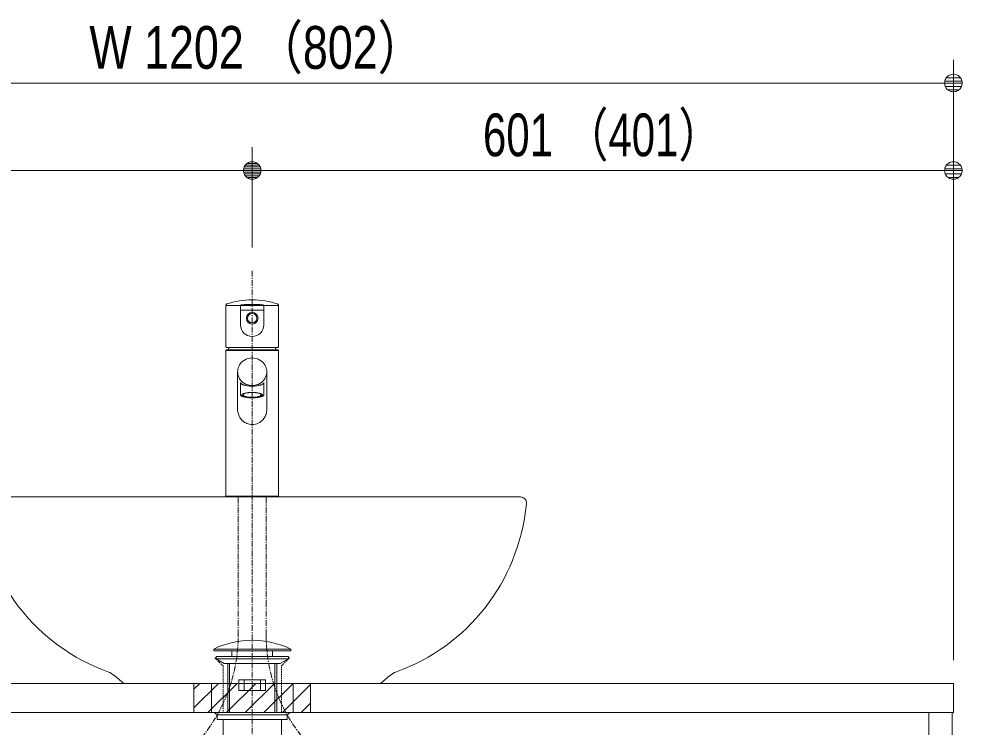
# Model space of a CAD drawing. Units: millimetres, scale not verified. Extents: x -6062 to 6062, y -3045 to 3045.
# Drawn here: x -4922 to -4114, y -1418 to -810 of the extents above; entities that cross this region are included whole.
import ezdxf
from ezdxf.enums import TextEntityAlignment as Align

# ---------------------------------------------------------------- set-up
doc = ezdxf.new("R2010")
doc.units = ezdxf.units.MM
doc.header["$LTSCALE"] = 20
doc.linetypes.add('CHAIN1', pattern=[8, 5, -1, 1, -1])
doc.linetypes.add('DASHED1', pattern=[1.8, 1.2, -0.6])
for name, color, linetype, lineweight in [('0-1_4給排水', 7, 'Continuous', 9), ('0-2_5ボウル・キャビネット', 7, 'Continuous', 9), ('0-4_0', 7, 'Continuous', 9), ('0-5_2寸法-1', 7, 'Continuous', 9)]:
    doc.layers.add(name, color=color, linetype=linetype, lineweight=lineweight)
doc.styles.add('ＭＳ Ｐゴシック', font='')
doc.styles.get('ＭＳ Ｐゴシック').set_extended_font_data('MS PGothic')

# ---------------------------------------------------------------- blocks, each defined once
blk = doc.blocks.new('_Dot')
at = {"layer": '0-4_0'}
for p, q in [((-10, 0), (-20, 0)), ((9.78, 2), (-9.78, 2)), ((7.99, 6), (-7.99, 6)), ((9.16, -3.98), (-9.16, -3.98)), ((6, -7.98), (-6, -7.98))]:
    blk.add_line(p, q, dxfattribs=at)
for points in [[(10, 0), (9.92, 1.25), (9.69, 2.49), (9.3, 3.68), (8.76, 4.82), (8.09, 5.88), (7.29, 6.85), (6.37, 7.71), (5.36, 8.44), (4.26, 9.05), (3.09, 9.51), (1.87, 9.82), (0.63, 9.98), (-0.63, 9.98), (-1.87, 9.82), (-3.09, 9.51), (-4.26, 9.05), (-5.36, 8.44), (-6.37, 7.71), (-7.29, 6.85), (-8.09, 5.88), (-8.76, 4.82), (-9.3, 3.68), (-9.69, 2.49), (-9.92, 1.25), (-10, 0), (0, 0)], [(-10, 0), (-9.92, -1.25), (-9.69, -2.49), (-9.3, -3.68), (-8.76, -4.82), (-8.09, -5.88), (-7.29, -6.85), (-6.37, -7.71), (-5.36, -8.44), (-4.26, -9.05), (-3.09, -9.51), (-1.87, -9.82), (-0.63, -9.98), (0.63, -9.98), (1.87, -9.82), (3.09, -9.51), (4.26, -9.05), (5.36, -8.44), (6.37, -7.71), (7.29, -6.85), (8.09, -5.88), (8.76, -4.82), (9.3, -3.68), (9.69, -2.49), (9.92, -1.25), (10, 0), (0, 0)]]:
    blk.add_lwpolyline(points, close=True, dxfattribs=at)
blk = doc.blocks.new('グループ-18')
at = {"layer": '0-1_4給排水', "linetype": 'CHAIN1'}
blk.add_line((-58700, -20520), (-58700, -42300), dxfattribs=at)
at = {"layer": '0-1_4給排水'}
for p, q in [((-59120, -27260), (-59120, -28100)), ((-59090, -27260), (-59090, -28100)), ((-58310, -27260), (-58310, -28100)), ((-58280, -27260), (-58280, -28100))]:
    blk.add_line(p, q, dxfattribs=at)
for points in [[(-59360, -27010), (-58040, -27010), (-58040, -27040), (-59360, -27040)], [(-59320, -27140), (-58080, -27140), (-58080, -27180), (-59320, -27180)], [(-59050, -27040), (-58350, -27040), (-58350, -27140), (-59050, -27140)], [(-59181.3, -27260), (-59320, -27180), (-58080, -27180), (-58220.2, -27260)], [(-58930, -27540), (-58470, -27540), (-58470, -27720), (-58930, -27720)], [(-58840, -27540), (-58560, -27540), (-58560, -27720), (-58840, -27720)], [(-59300, -28140), (-59350, -28100), (-58050, -28100), (-58100, -28140)], [(-59300, -28140), (-58100, -28140), (-58100, -28220), (-59300, -28220)], [(-59200, -28220), (-58200, -28220), (-58200, -29260), (-59200, -29260)]]:
    blk.add_lwpolyline(points, close=True, dxfattribs=at)
blk.add_arc((-58700, -28387), 1527, 64.39147, 115.60853, dxfattribs=at)
blk = doc.blocks.new('グループ-20')
at = {"layer": '0-2_5ボウル・キャビネット'}
for p, q in [((-63300, -24400), (-54100, -24400)), ((-63393.9, -24563), (-63399.4, -24510.5)), ((-54000.6, -24510.5), (-54006.1, -24563))]:
    blk.add_line(p, q, dxfattribs=at)
at = {"layer": '0-2_5ボウル・キャビネット', "linetype": 'DASHED1'}
blk.add_lwpolyline([(-59340, -27160), (-59200, -27300), (-59200, -28100), (-58200, -28100), (-58200, -27300), (-58060, -27160)], dxfattribs=at)
at = {"layer": '0-2_5ボウル・キャビネット'}
blk.add_lwpolyline([(-56346.4, -27471.1), (-56500, -27600), (-60900, -27600), (-61053.6, -27471.1)], dxfattribs=at)
blk.add_lwpolyline([(-59400, -27600), (-58000, -27600), (-58000, -28100), (-59400, -28100)], close=True, dxfattribs=at)
for centre, radius, start, end in [((-63300, -24500), 100, 90, 138.0125), ((-54100, -24500), 100, 41.9875, 90), ((-63300, -24500), 100, 138.0125, 186.025), ((-60012.7, -24206.1), 3400, 186.025, 250.02586), ((-57387.3, -24206.1), 3400, 289.97414, 353.975), ((-54100, -24500), 100, 353.975, 41.9875), ((-61310.8, -27777.5), 400, 50, 70.02586), ((-56089.2, -27777.5), 400, 109.97414, 130)]:
    blk.add_arc(centre, radius, start, end, dxfattribs=at)
blk = doc.blocks.new('グループ-25')
at = {"layer": '0-1_4給排水'}
for p, q in [((-59150, -21109.4), (-59150, -21825)), ((-58250, -21825), (-58250, -21109.4)), ((-58500, -21195.4), (-58900, -21195.4)), ((-58250, -21886), (-59150, -21886)), ((-59140, -21835), (-58260, -21835)), ((-59104.9, -21880), (-59101, -21835.3)), ((-58295.1, -21880), (-58299, -21835)), ((-58250, -24390), (-59150, -24390))]:
    blk.add_line(p, q, dxfattribs=at)
for points in [[(-58256, -21115), (-58700, -21115), (-59144, -21115)], [(-58900, -21449), (-58900, -21115), (-58899.6, -21113.9), (-58898.2, -21112.6), (-58895.8, -21111.4), (-58892, -21110)], [(-58892, -21110), (-58888.2, -21109), (-58883.4, -21108), (-58877.7, -21106.9), (-58870.8, -21105.8), (-58862.8, -21104.7), (-58853.7, -21103.7), (-58843.4, -21102.7), (-58831.8, -21101.7), (-58819, -21100.8), (-58804.8, -21099.9), (-58789.3, -21099.2), (-58772.8, -21098.5), (-58755.5, -21098), (-58737.4, -21097.6), (-58718.8, -21097.4), (-58700, -21097.3), (-58681.2, -21097.4), (-58662.7, -21097.6), (-58644.7, -21098), (-58627.3, -21098.5), (-58610.9, -21099.2), (-58595.7, -21099.9), (-58581.7, -21100.8), (-58568.8, -21101.7), (-58557.2, -21102.6), (-58546.6, -21103.7), (-58537.3, -21104.7), (-58529.2, -21105.8), (-58522.4, -21106.9), (-58516.6, -21107.9), (-58511.8, -21109), (-58508, -21110), (-58504.2, -21111.4), (-58501.8, -21112.6), (-58500.4, -21113.9), (-58500, -21115), (-58500, -21449)], [(-58950, -22253), (-58949.1, -22232.4), (-58945.9, -22210.2), (-58940, -22186.6), (-58930.8, -22161.8), (-58917.6, -22136.3), (-58900, -22110.8), (-58881, -22089.5), (-58858.4, -22069.6), (-58832.1, -22051.7), (-58802.4, -22036.8), (-58770, -22025.4), (-58735.5, -22018.4), (-58700, -22016), (-58664.5, -22018.4), (-58630, -22025.4), (-58597.6, -22036.8), (-58567.9, -22051.7), (-58541.6, -22069.6), (-58519, -22089.5), (-58500, -22110.8), (-58482.4, -22136.3), (-58469.2, -22161.8), (-58460, -22186.6), (-58454.1, -22210.2), (-58450.9, -22232.4), (-58450, -22253), (-58450, -22900), (-58450.7, -22918.7), (-58452.8, -22938.7), (-58456.8, -22959.9), (-58462.9, -22982.1), (-58469.5, -23000.1), (-58477.7, -23018.4), (-58487.8, -23036.9), (-58500, -23055.3), (-58514.6, -23073.6), (-58531.4, -23091.1), (-58550.5, -23107.4), (-58571.8, -23122.2)], [(-58571.8, -23122.2), (-58595.1, -23134.9), (-58619.7, -23145.1), (-58645.7, -23152.6), (-58672.6, -23157.3), (-58700, -23158.8), (-58723.3, -23157.7), (-58746.3, -23154.3), (-58768.7, -23148.9), (-58790.2, -23141.4), (-58810.6, -23132.1), (-58829.8, -23121.2), (-58850.6, -23106.6), (-58869.3, -23090.5), (-58885.7, -23073.3), (-58900, -23055.3), (-58912.4, -23036.6), (-58922.6, -23017.8), (-58930.9, -22999.1), (-58937.5, -22980.8), (-58942.5, -22963), (-58946.9, -22940.7), (-58949.3, -22919.7), (-58950, -22900), (-58950, -22247.8)], [(-58450, -22253), (-58450.9, -22273.5), (-58454.1, -22295.7), (-58460, -22319.3), (-58469.2, -22344.1), (-58482.4, -22369.6), (-58500, -22395.1), (-58519, -22416.4), (-58541.6, -22436.3), (-58567.9, -22454.2), (-58597.6, -22469.1), (-58630, -22480.5), (-58664.5, -22487.5), (-58700, -22489.9), (-58735.5, -22487.5), (-58770, -22480.5), (-58802.4, -22469.1), (-58832.1, -22454.2), (-58858.4, -22436.3), (-58881, -22416.4), (-58900, -22395.1), (-58917.6, -22369.6), (-58930.8, -22344.1), (-58940, -22319.3), (-58945.9, -22295.7), (-58949.1, -22273.5), (-58950, -22253)], [(-58899.6, -22442.1), (-58900, -22438.1), (-58900, -22648.7), (-58899.6, -22652), (-58898.2, -22655.5), (-58895.8, -22659.3), (-58892, -22663.2), (-58888.2, -22666.2), (-58883.4, -22669.3), (-58877.6, -22672.4), (-58870.8, -22675.6), (-58862.7, -22678.8), (-58853.4, -22681.9), (-58842.8, -22684.9), (-58831.2, -22687.7), (-58818.3, -22690.4), (-58804.3, -22692.8), (-58789.1, -22695), (-58772.7, -22696.9), (-58755.3, -22698.4), (-58737.3, -22699.5), (-58718.8, -22700.2), (-58700, -22700.4), (-58681.2, -22700.2), (-58662.6, -22699.5), (-58644.5, -22698.4), (-58627.2, -22696.9), (-58610.7, -22695), (-58595.2, -22692.8), (-58581, -22690.3), (-58568.2, -22687.6), (-58556.6, -22684.7), (-58546.3, -22681.8), (-58537.2, -22678.7), (-58529.2, -22675.6), (-58522.3, -22672.4), (-58516.6, -22669.3), (-58511.8, -22666.2), (-58508, -22663.2), (-58504.2, -22659.3)], [(-58895.8, -22450.7), (-58898.2, -22446.3), (-58899.6, -22442.1)], [(-58504.2, -22659.3), (-58501.8, -22655.5), (-58500.4, -22652), (-58500, -22648.7), (-58500, -22438.1), (-58500.4, -22442.1), (-58501.8, -22446.3), (-58504.2, -22450.7), (-58508, -22455.3), (-58512.1, -22459.2), (-58517.2, -22463.1), (-58523.5, -22467.1), (-58531.1, -22471), (-58540, -22475), (-58549.6, -22478.6), (-58560.4, -22482.2), (-58572.5, -22485.5), (-58585.9, -22488.6), (-58600.4, -22491.4), (-58616.1, -22493.9), (-58635.7, -22496.4), (-58656.5, -22498.1), (-58678.1, -22499.2), (-58700, -22499.6), (-58722.3, -22499.2), (-58744.2, -22498.1), (-58765.4, -22496.2), (-58785.3, -22493.7), (-58803.9, -22490.7), (-58817.3, -22487.9), (-58829.6, -22484.9), (-58840.9, -22481.8), (-58851, -22478.4), (-58860, -22475), (-58868.9, -22471), (-58876.5, -22467.1), (-58882.8, -22463.1), (-58887.9, -22459.2), (-58892, -22455.3), (-58895.8, -22450.7)]]:
    blk.add_lwpolyline(points, dxfattribs=at)
blk.add_lwpolyline([(-58700, -21880), (-59144, -21880), (-59150, -21886), (-59150, -24390), (-59140, -24400), (-58260, -24400), (-58250, -24390), (-58250, -21886), (-58256, -21880)], close=True, dxfattribs=at)
for centre, radius in [((-58700, -21335), 100), ((-58700, -21335.2), 80)]:
    blk.add_circle(centre, radius, dxfattribs=at)
for centre, radius, start, end in [((-58700, -22420.7), 1400, 90, 108.15533), ((-58700, -22420.7), 1400, 71.84462, 90), ((-59130, -21109.4), 20, 144.07763, 180), ((-59144, -21121), 6, 134.99997, 180), ((-59144, -21121), 6, 90, 135), ((-59130, -21109.4), 20, 108.15528, 144.07763), ((-58270, -21109.4), 20, 35.92229, 71.84461), ((-58256, -21121), 6, 44.99997, 90), ((-58270, -21109.4), 20, 0, 35.92211), ((-58256, -21121), 6, 0, 44.99998), ((-58700, -21449), 200, 180, 270), ((-58700, -21449), 200, 270, 0), ((-59140, -21825), 10, 180, 224.99998), ((-58260, -21825), 10, 314.99997, 0), ((-59140, -21825), 10, 224.99997, 270), ((-58260, -21825), 10, 270, 315)]:
    blk.add_arc(centre, radius, start, end, dxfattribs=at)
for major_axis, ratio in [((175, 0), 0.257265), ((155, 0), 0.258819)]:
    blk.add_ellipse((-58700, -22649.7), major_axis=major_axis, ratio=ratio, dxfattribs=at)
blk = doc.blocks.new('グループ-26')
at = {"layer": '0-1_4給排水', "linetype": 'CHAIN1'}
for points in [[(-58940, -26772.8), (-58940, -26273.2), (-58940, -24400)], [(-58460, -26772.8), (-58460, -26273.2), (-58460, -24400)]]:
    blk.add_lwpolyline(points, dxfattribs=at)
for centre, start, end in [((-61712.2, -26772.8), 320.59278, 0), ((-55687.8, -26772.8), 180, 219.40722)]:
    blk.add_arc(centre, 2772.2, start, end, dxfattribs=at)
at = {"layer": '0-1_4給排水'}
blk.add_blockref('グループ-25', (0, 0), dxfattribs=at)
blk = doc.blocks.new('グループ-46')
at = {"layer": '0-2_5ボウル・キャビネット'}
blk.add_lwpolyline([(-70720, -27600), (-46680, -27600), (-46680, -28100), (-70720, -28100)], close=True, dxfattribs=at)
blk.add_lwpolyline([(-47100, -28600), (-47100, -28100), (-46700, -28100), (-46700, -41360), (-46740, -41400), (-47060, -41400), (-47100, -41360), (-47100, -40600)], dxfattribs=at)
blk = doc.blocks.new('グループ-48')
at = {"layer": '0-2_5ボウル・キャビネット'}
blk.add_blockref('グループ-46', (0, 0), dxfattribs=at)

msp = doc.modelspace()

# ---------------------------------------------------------------- linework, layer by layer
at = {"layer": '0-2_5ボウル・キャビネット'}
for p, q in [((-4772.5, -1385), (-4767.5, -1380)), ((-4772.5, -1401), (-4751.5, -1380)), ((-4760.5, -1405), (-4735.5, -1380)), ((-4744.5, -1405), (-4719.5, -1380)), ((-4728.5, -1405), (-4703.5, -1380)), ((-4712.5, -1405), (-4687.5, -1380)), ((-4696.5, -1405), (-4672.5, -1381)), ((-4680.5, -1405), (-4672.5, -1397))]:
    msp.add_line(p, q, dxfattribs=at)
msp.add_lwpolyline([(-4772.5, -1380), (-4672.5, -1380), (-4672.5, -1405), (-4772.5, -1405)], close=True, dxfattribs=at)
at = {"layer": '0-2_5ボウル・キャビネット', "linetype": 'DASHED1'}
msp.add_lwpolyline([(-4772.5, -1380), (-4672.5, -1380), (-4672.5, -1405), (-4772.5, -1405)], close=True, dxfattribs=at)
at = {"layer": '0-5_2寸法-1'}
for p, q in [((-4121.5, -920), (-4121.5, -845)), ((-4136.51, -865), (-5308.49, -865)), ((-4722.5, -1006), (-4722.5, -920)), ((-4722.5, -1006), (-4722.5, -920)), ((-4121.5, -1360), (-4121.5, -920)), ((-5308.49, -940), (-4737.51, -940)), ((-4136.51, -940), (-4707.49, -940))]:
    msp.add_line(p, q, dxfattribs=at)

# ---------------------------------------------------------------- block references
at = {"layer": '0-1_4給排水', "xscale": 0.05, "yscale": 0.05}
for name in ['グループ-18', 'グループ-26']:
    msp.add_blockref(name, (-1787.5, 0), dxfattribs=at)
at = {"layer": '0-2_5ボウル・キャビネット', "xscale": 0.05, "yscale": 0.05}
for name in ['グループ-20', 'グループ-48']:
    msp.add_blockref(name, (-1787.5, 0), dxfattribs=at)
at = {"layer": '0-5_2寸法-1', "xscale": 0.7503418, "yscale": 0.7503418}
for p in [(-4121.5, -865), (-4722.5, -940), (-4121.5, -940)]:
    msp.add_blockref('_Dot', p, dxfattribs=at)
at = {"layer": '0-5_2寸法-1', "xscale": 0.7503418, "yscale": 0.7503418, "rotation": 180}
msp.add_blockref('_Dot', (-4722.5, -940), dxfattribs=at)

# ---------------------------------------------------------------- texts
at = {"layer": '0-5_2寸法-1', "style": 'ＭＳ Ｐゴシック'}
for s, height, width, p in [('W 1202 （802）', 36.69, 0.8, (-4862.07, -863.81)), ('601 （401）', 36.66, 0.75, (-4524.7, -938.81))]:
    msp.add_text(s, height=height, dxfattribs=dict(at, width=width)).set_placement(p, align=Align.BOTTOM_LEFT)

doc.saveas('drawing.dxf')
